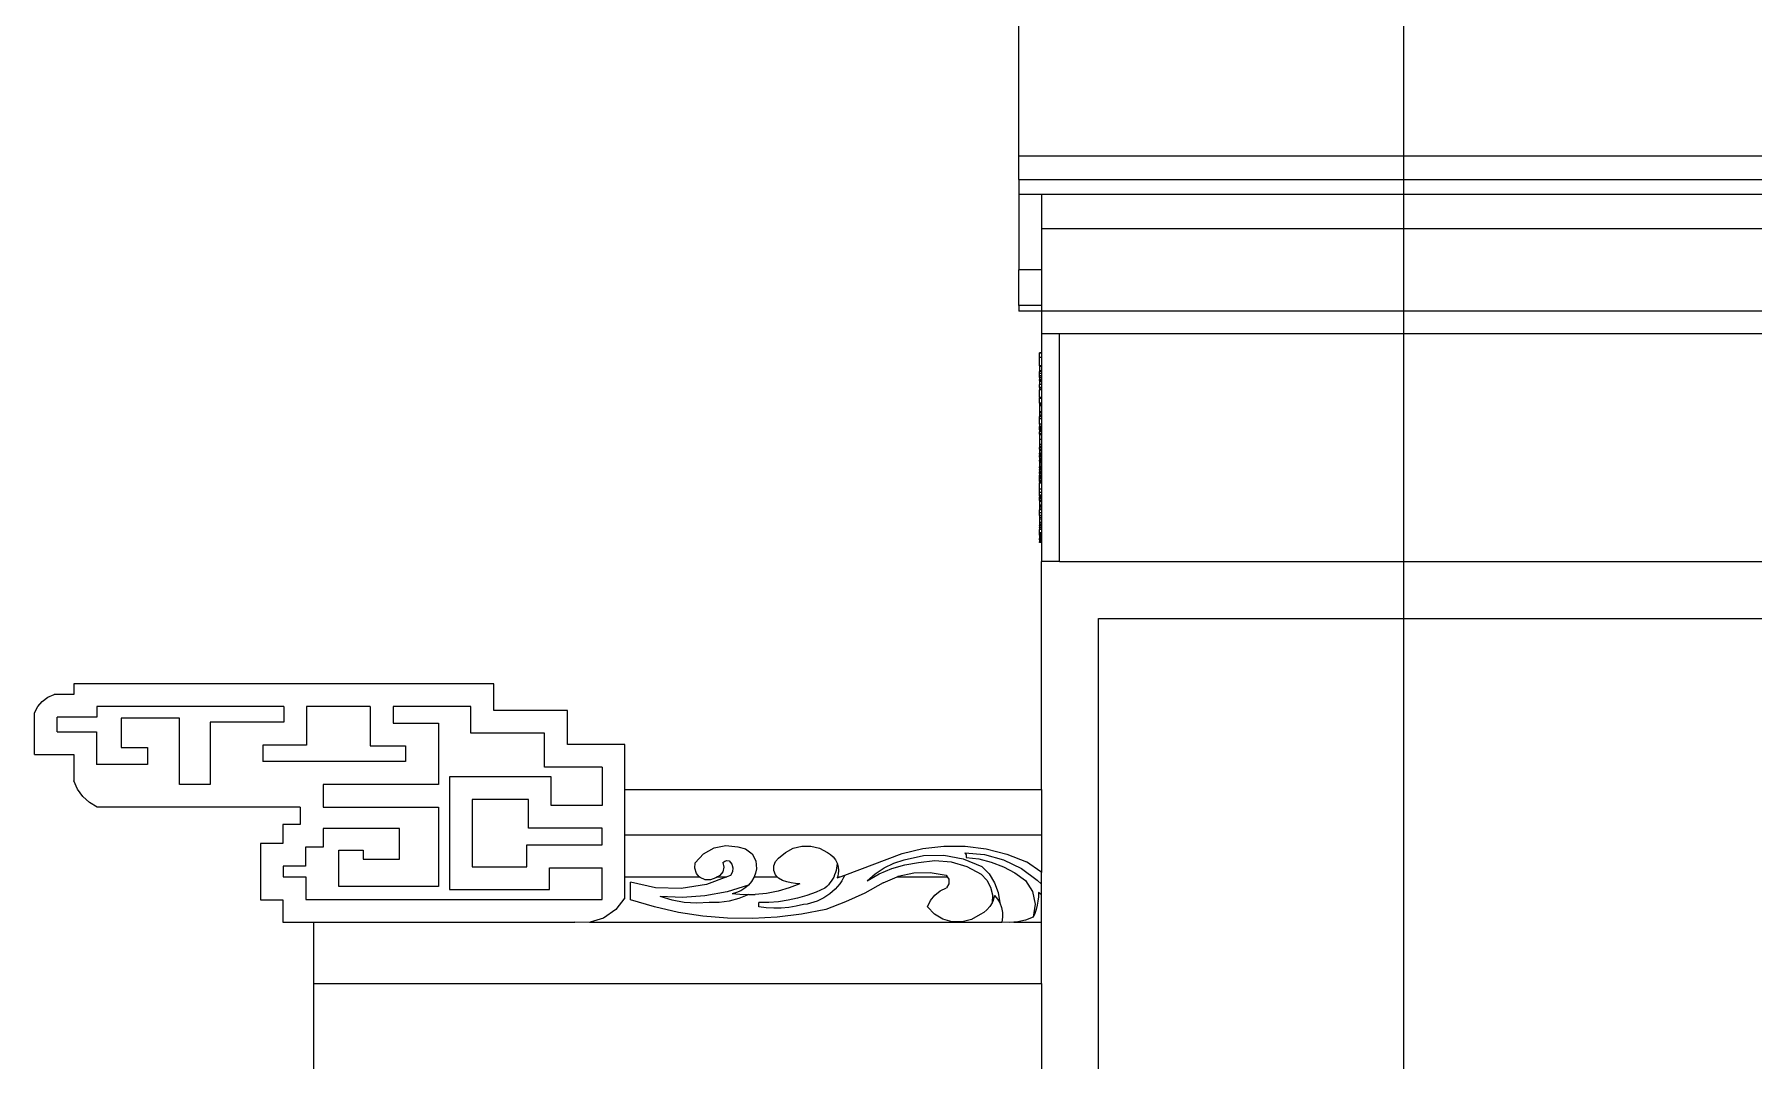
# Model space of a CAD drawing. Extents: x -24961 to 905641, y -154323 to 635957.
# Drawn here: x 392187 to 395204, y -110265 to -108465 of the extents above; entities that cross this region are included whole.
import ezdxf

# ---------------------------------------------------------------- set-up
doc = ezdxf.new("R2010")
doc.units = 0
doc.header["$LTSCALE"] = 1000
doc.header["$MEASUREMENT"] = 0
doc.layers.add('DOTE', color=1, linetype='Continuous')

msp = doc.modelspace()

# ---------------------------------------------------------------- linework, layer by layer
for p, q in [((393914.3, -108678.2), (393914.3, -108446.2)), ((393914.3, -108678.2), (395838, -108678.2)), ((393914.3, -108719.6), (393914.3, -108678.2)), ((393914.3, -108719.6), (395838, -108719.6)), ((393914.3, -108719.6), (393914.3, -108745.5)), ((393914.3, -108745.5), (393954.3, -108745.5)), ((393914.3, -108745.5), (393914.3, -108878.3)), ((393954.3, -108745.5), (393954.3, -108805.8)), ((393954.3, -108745.5), (395838, -108745.5)), ((393954.3, -108805.8), (395838, -108805.8)), ((393954.3, -108805.8), (393954.3, -108878.3)), ((393954.3, -108878.3), (393914.3, -108878.3)), ((393914.3, -108940.6), (393914.3, -108878.3)), ((393954.3, -108878.3), (393954.3, -108940.6)), ((393954.3, -108940.6), (393914.3, -108940.6)), ((393914.3, -108940.6), (393914.3, -108950.6)), ((393954.3, -108950.6), (393914.3, -108950.6)), ((393954.3, -108940.6), (393954.3, -108949.9)), ((393954.3, -108950.6), (393954.3, -108949.9)), ((393954.3, -108949.9), (395838, -108949.9)), ((393954.3, -108950.6), (393954.3, -108989.8)), ((393954.3, -108989.8), (393986, -108989.8)), ((393954.3, -108989.8), (393954.3, -109023.4)), ((393986, -109389.8), (393986, -108989.8)), ((393986, -108989.8), (395828.2, -108989.8)), ((393950.9, -109024), (393950.9, -109023.4)), ((393954.3, -109023.4), (393950.9, -109023.4)), ((393954.3, -109024), (393950.9, -109024)), ((393950.9, -109031.8), (393950.9, -109024)), ((393954.3, -109023.4), (393954.3, -109024)), ((393954.3, -109024), (393954.3, -109031.8)), ((393954.3, -109031.8), (393950.9, -109031.8)), ((393950.9, -109046.5), (393950.9, -109031.8)), ((393954.3, -109046.5), (393950.9, -109046.5)), ((393950.9, -109046.5), (393950.9, -109047.9)), ((393954.3, -109047.9), (393950.9, -109047.9)), ((393950.9, -109047.9), (393950.9, -109055.2)), ((393954.3, -109055.2), (393950.9, -109055.2)), ((393950.9, -109055.2), (393950.9, -109056.5)), ((393954.3, -109056.5), (393950.9, -109056.5)), ((393950.9, -109059.8), (393950.9, -109056.5)), ((393954.3, -109031.8), (393954.3, -109046.5)), ((393954.3, -109046.5), (393954.3, -109047.9)), ((393954.3, -109047.9), (393954.3, -109055.2)), ((393954.3, -109055.2), (393954.3, -109056.5)), ((393954.3, -109056.5), (393954.3, -109059.8)), ((393954.3, -109059.8), (393950.9, -109059.8)), ((393950.9, -109064), (393950.9, -109059.8)), ((393954.3, -109064), (393950.9, -109064)), ((393950.9, -109066.8), (393950.9, -109064)), ((393954.3, -109066.8), (393950.9, -109066.8)), ((393950.9, -109066.8), (393950.9, -109070.5)), ((393954.3, -109070.5), (393950.9, -109070.5)), ((393950.9, -109070.5), (393950.9, -109070.6)), ((393954.3, -109070.6), (393950.9, -109070.6)), ((393950.9, -109072.2), (393950.9, -109070.6)), ((393954.3, -109072.2), (393950.9, -109072.2)), ((393950.9, -109072.2), (393950.9, -109074.2)), ((393954.3, -109074.2), (393950.9, -109074.2)), ((393950.9, -109074.2), (393950.9, -109079.5)), ((393954.3, -109079.5), (393950.9, -109079.5)), ((393950.9, -109084.3), (393950.9, -109079.5)), ((393954.3, -109084.3), (393950.9, -109084.3)), ((393950.9, -109084.3), (393950.9, -109087.3)), ((393954.3, -109087.3), (393950.9, -109087.3)), ((393950.9, -109087.3), (393950.9, -109088.5)), ((393954.3, -109059.8), (393954.3, -109064)), ((393954.3, -109064), (393954.3, -109066.8)), ((393954.3, -109066.8), (393954.3, -109070.5)), ((393954.3, -109070.5), (393954.3, -109070.6)), ((393954.3, -109070.6), (393954.3, -109072.2)), ((393954.3, -109072.2), (393954.3, -109074.2)), ((393954.3, -109074.2), (393954.3, -109079.5)), ((393954.3, -109079.5), (393954.3, -109084.3)), ((393954.3, -109084.3), (393954.3, -109087.3)), ((393954.3, -109087.3), (393954.3, -109088.5)), ((393954.3, -109088.5), (393950.9, -109088.5)), ((393950.9, -109102.3), (393950.9, -109088.5)), ((393954.3, -109102.3), (393950.9, -109102.3)), ((393950.9, -109102.3), (393950.9, -109103.2)), ((393954.3, -109103.2), (393950.9, -109103.2)), ((393950.9, -109103.9), (393950.9, -109103.2)), ((393954.3, -109103.9), (393950.9, -109103.9)), ((393950.9, -109111.7), (393950.9, -109103.9)), ((393954.3, -109111.7), (393950.9, -109111.7)), ((393950.9, -109111.7), (393950.9, -109113.1)), ((393954.3, -109113.1), (393950.9, -109113.1)), ((393950.9, -109113.1), (393950.9, -109114.2)), ((393954.3, -109114.2), (393950.9, -109114.2)), ((393950.9, -109114.2), (393950.9, -109116.5)), ((393950.9, -109116.5), (393950.9, -109126.9)), ((393954.3, -109116.5), (393950.9, -109116.5)), ((393954.3, -109088.5), (393954.3, -109102.3)), ((393954.3, -109102.3), (393954.3, -109103.2)), ((393954.3, -109103.2), (393954.3, -109103.9)), ((393954.3, -109103.9), (393954.3, -109111.7)), ((393954.3, -109111.7), (393954.3, -109113.1)), ((393954.3, -109113.1), (393954.3, -109114.2)), ((393954.3, -109114.2), (393954.3, -109116.5)), ((393954.3, -109116.5), (393954.3, -109126.9)), ((393954.3, -109126.9), (393950.9, -109126.9)), ((393950.9, -109126.9), (393950.9, -109129.2)), ((393954.3, -109129.2), (393950.9, -109129.2)), ((393950.9, -109129.2), (393950.9, -109133.1)), ((393950.9, -109133.1), (393950.9, -109133.8)), ((393954.3, -109133.1), (393950.9, -109133.1)), ((393954.3, -109133.8), (393950.9, -109133.8)), ((393950.9, -109133.9), (393950.9, -109133.8)), ((393954.3, -109133.9), (393950.9, -109133.9)), ((393950.9, -109133.9), (393950.9, -109135.2)), ((393954.3, -109135.2), (393950.9, -109135.2)), ((393950.9, -109138.9), (393950.9, -109135.2)), ((393954.3, -109138.9), (393950.9, -109138.9)), ((393950.9, -109139.2), (393950.9, -109138.9)), ((393954.3, -109139.2), (393950.9, -109139.2)), ((393950.9, -109149.1), (393950.9, -109139.2)), ((393954.3, -109126.9), (393954.3, -109129.2)), ((393954.3, -109129.2), (393954.3, -109133.1)), ((393954.3, -109133.1), (393954.3, -109133.8)), ((393954.3, -109133.8), (393954.3, -109133.9)), ((393954.3, -109133.9), (393954.3, -109135.2)), ((393954.3, -109135.2), (393954.3, -109138.9)), ((393954.3, -109138.9), (393954.3, -109139.2)), ((393954.3, -109139.2), (393954.3, -109149.1)), ((393954.3, -109149.1), (393950.9, -109149.1)), ((393950.9, -109149.1), (393950.9, -109152.8)), ((393954.3, -109152.8), (393950.9, -109152.8)), ((393950.9, -109154), (393950.9, -109152.8)), ((393954.3, -109154), (393950.9, -109154)), ((393950.9, -109154), (393950.9, -109154.1)), ((393954.3, -109154.1), (393950.9, -109154.1)), ((393950.9, -109154.1), (393950.9, -109154.5)), ((393954.3, -109154.5), (393950.9, -109154.5)), ((393950.9, -109156.6), (393950.9, -109154.5)), ((393954.3, -109156.6), (393950.9, -109156.6)), ((393950.9, -109158.5), (393950.9, -109156.6)), ((393954.3, -109158.5), (393950.9, -109158.5)), ((393950.9, -109158.9), (393950.9, -109158.5)), ((393954.3, -109158.9), (393950.9, -109158.9)), ((393950.9, -109158.9), (393950.9, -109159.9)), ((393954.3, -109159.9), (393950.9, -109159.9)), ((393950.9, -109159.9), (393950.9, -109160.7)), ((393954.3, -109160.7), (393950.9, -109160.7)), ((393950.9, -109160.7), (393950.9, -109161.5)), ((393954.3, -109161.5), (393950.9, -109161.5)), ((393950.9, -109161.5), (393950.9, -109162.3)), ((393954.3, -109162.3), (393950.9, -109162.3)), ((393950.9, -109165.7), (393950.9, -109162.3)), ((393954.3, -109165.7), (393950.9, -109165.7)), ((393950.9, -109166.2), (393950.9, -109165.7)), ((393954.3, -109166.2), (393950.9, -109166.2)), ((393950.9, -109166.2), (393950.9, -109167.3)), ((393950.9, -109167.3), (393950.9, -109175.5)), ((393954.3, -109167.3), (393950.9, -109167.3)), ((393954.3, -109175.5), (393950.9, -109175.5)), ((393950.9, -109175.5), (393950.9, -109184.6)), ((393954.3, -109149.1), (393954.3, -109152.8)), ((393954.3, -109152.8), (393954.3, -109154)), ((393954.3, -109154), (393954.3, -109154.1)), ((393954.3, -109154.1), (393954.3, -109154.5)), ((393954.3, -109154.5), (393954.3, -109156.6)), ((393954.3, -109156.6), (393954.3, -109158.5)), ((393954.3, -109158.5), (393954.3, -109158.9)), ((393954.3, -109158.9), (393954.3, -109159.9)), ((393954.3, -109159.9), (393954.3, -109160.7)), ((393954.3, -109160.7), (393954.3, -109161.5)), ((393954.3, -109161.5), (393954.3, -109162.3)), ((393954.3, -109162.3), (393954.3, -109165.7)), ((393954.3, -109165.7), (393954.3, -109166.2)), ((393954.3, -109166.2), (393954.3, -109167.3)), ((393954.3, -109167.3), (393954.3, -109175.5)), ((393954.3, -109175.5), (393954.3, -109184.6)), ((393954.3, -109184.6), (393950.9, -109184.6)), ((393950.9, -109184.6), (393950.9, -109185.1)), ((393954.3, -109185.1), (393950.9, -109185.1)), ((393950.9, -109185.1), (393950.9, -109188.7)), ((393954.3, -109188.7), (393950.9, -109188.7)), ((393950.9, -109188.7), (393950.9, -109189.9)), ((393954.3, -109189.9), (393950.9, -109189.9)), ((393950.9, -109192.4), (393950.9, -109189.9)), ((393954.3, -109192.4), (393950.9, -109192.4)), ((393950.9, -109192.4), (393950.9, -109194.4)), ((393954.3, -109194.4), (393950.9, -109194.4)), ((393950.9, -109194.4), (393950.9, -109195.4)), ((393954.3, -109195.4), (393950.9, -109195.4)), ((393950.9, -109195.4), (393950.9, -109199.9)), ((393954.3, -109199.9), (393950.9, -109199.9)), ((393950.9, -109201.3), (393950.9, -109199.9)), ((393954.3, -109201.3), (393950.9, -109201.3)), ((393950.9, -109201.3), (393950.9, -109201.6)), ((393954.3, -109201.6), (393950.9, -109201.6)), ((393950.9, -109201.6), (393950.9, -109203.6)), ((393954.3, -109203.6), (393950.9, -109203.6)), ((393950.9, -109203.6), (393950.9, -109203.8)), ((393954.3, -109203.8), (393950.9, -109203.8)), ((393950.9, -109204.1), (393950.9, -109203.8)), ((393954.3, -109204.1), (393950.9, -109204.1)), ((393950.9, -109206.8), (393950.9, -109204.1)), ((393954.3, -109206.8), (393950.9, -109206.8)), ((393950.9, -109206.8), (393950.9, -109209.8)), ((393954.3, -109184.6), (393954.3, -109185.1)), ((393954.3, -109185.1), (393954.3, -109188.7)), ((393954.3, -109188.7), (393954.3, -109189.9)), ((393954.3, -109189.9), (393954.3, -109192.4)), ((393954.3, -109192.4), (393954.3, -109194.4)), ((393954.3, -109194.4), (393954.3, -109195.4)), ((393954.3, -109195.4), (393954.3, -109199.9)), ((393954.3, -109199.9), (393954.3, -109201.3)), ((393954.3, -109201.3), (393954.3, -109201.6)), ((393954.3, -109201.6), (393954.3, -109203.6)), ((393954.3, -109203.6), (393954.3, -109203.8)), ((393954.3, -109203.8), (393954.3, -109204.1)), ((393954.3, -109204.1), (393954.3, -109206.8)), ((393954.3, -109206.8), (393954.3, -109209.8)), ((393954.3, -109209.8), (393950.9, -109209.8)), ((393950.9, -109209.8), (393950.9, -109212.1)), ((393954.3, -109212.1), (393950.9, -109212.1)), ((393950.9, -109214), (393950.9, -109212.1)), ((393954.3, -109214), (393950.9, -109214)), ((393950.9, -109214), (393950.9, -109214.5)), ((393954.3, -109214.5), (393950.9, -109214.5)), ((393950.9, -109214.5), (393950.9, -109214.9)), ((393954.3, -109214.9), (393950.9, -109214.9)), ((393950.9, -109214.9), (393950.9, -109217.2)), ((393954.3, -109217.2), (393950.9, -109217.2)), ((393950.9, -109217.2), (393950.9, -109220.6)), ((393954.3, -109220.6), (393950.9, -109220.6)), ((393950.9, -109220.6), (393950.9, -109223.4)), ((393954.3, -109223.4), (393950.9, -109223.4)), ((393950.9, -109223.6), (393950.9, -109223.4)), ((393954.3, -109223.6), (393950.9, -109223.6)), ((393950.9, -109223.8), (393950.9, -109223.6)), ((393954.3, -109223.8), (393950.9, -109223.8)), ((393950.9, -109224), (393950.9, -109223.8)), ((393954.3, -109224), (393950.9, -109224)), ((393950.9, -109224.4), (393950.9, -109224)), ((393954.3, -109224.4), (393950.9, -109224.4)), ((393950.9, -109224.4), (393950.9, -109224.5)), ((393954.3, -109224.5), (393950.9, -109224.5)), ((393950.9, -109224.5), (393950.9, -109224.6)), ((393954.3, -109224.6), (393950.9, -109224.6)), ((393950.9, -109225.6), (393950.9, -109224.6)), ((393954.3, -109225.6), (393950.9, -109225.6)), ((393950.9, -109225.6), (393950.9, -109228)), ((393954.3, -109228), (393950.9, -109228)), ((393950.9, -109228), (393950.9, -109228.3)), ((393950.9, -109229.5), (393950.9, -109228.3)), ((393954.3, -109228.3), (393950.9, -109228.3)), ((393954.3, -109229.5), (393950.9, -109229.5)), ((393950.9, -109229.5), (393950.9, -109232.7)), ((393954.3, -109232.7), (393950.9, -109232.7)), ((393950.9, -109232.9), (393950.9, -109232.7)), ((393954.3, -109232.9), (393950.9, -109232.9)), ((393950.9, -109233.1), (393950.9, -109232.9)), ((393954.3, -109233.1), (393950.9, -109233.1)), ((393950.9, -109235.5), (393950.9, -109233.1)), ((393954.3, -109235.5), (393950.9, -109235.5)), ((393950.9, -109235.5), (393950.9, -109238.1)), ((393954.3, -109238.1), (393950.9, -109238.1)), ((393950.9, -109239.8), (393950.9, -109238.1)), ((393954.3, -109209.8), (393954.3, -109212.1)), ((393954.3, -109212.1), (393954.3, -109214)), ((393954.3, -109214), (393954.3, -109214.5)), ((393954.3, -109214.5), (393954.3, -109214.9)), ((393954.3, -109214.9), (393954.3, -109217.2)), ((393954.3, -109217.2), (393954.3, -109220.6)), ((393954.3, -109220.6), (393954.3, -109223.4)), ((393954.3, -109223.4), (393954.3, -109223.6)), ((393954.3, -109223.6), (393954.3, -109223.8)), ((393954.3, -109223.8), (393954.3, -109224)), ((393954.3, -109224), (393954.3, -109224.4)), ((393954.3, -109224.4), (393954.3, -109224.5)), ((393954.3, -109224.5), (393954.3, -109224.6)), ((393954.3, -109224.6), (393954.3, -109225.6)), ((393954.3, -109225.6), (393954.3, -109228)), ((393954.3, -109228), (393954.3, -109228.3)), ((393954.3, -109228.3), (393954.3, -109229.5)), ((393954.3, -109229.5), (393954.3, -109232.7)), ((393954.3, -109232.7), (393954.3, -109232.9)), ((393954.3, -109232.9), (393954.3, -109233.1)), ((393954.3, -109233.1), (393954.3, -109235.5)), ((393954.3, -109235.5), (393954.3, -109238.1)), ((393954.3, -109238.1), (393954.3, -109239.8)), ((393954.3, -109239.8), (393950.9, -109239.8)), ((393950.9, -109240.5), (393950.9, -109239.8)), ((393954.3, -109240.5), (393950.9, -109240.5)), ((393950.9, -109240.6), (393950.9, -109240.5)), ((393954.3, -109240.6), (393950.9, -109240.6)), ((393950.9, -109241.5), (393950.9, -109240.6)), ((393954.3, -109241.5), (393950.9, -109241.5)), ((393950.9, -109241.9), (393950.9, -109241.5)), ((393954.3, -109241.9), (393950.9, -109241.9)), ((393950.9, -109243.9), (393950.9, -109241.9)), ((393954.3, -109243.9), (393950.9, -109243.9)), ((393950.9, -109245.2), (393950.9, -109243.9)), ((393954.3, -109245.2), (393950.9, -109245.2)), ((393950.9, -109248.5), (393950.9, -109245.2)), ((393954.3, -109248.5), (393950.9, -109248.5)), ((393950.9, -109249.5), (393950.9, -109248.5)), ((393954.3, -109249.5), (393950.9, -109249.5)), ((393950.9, -109249.5), (393950.9, -109250.2)), ((393954.3, -109250.2), (393950.9, -109250.2)), ((393950.9, -109250.2), (393950.9, -109252)), ((393950.9, -109252.6), (393950.9, -109252)), ((393954.3, -109252), (393950.9, -109252)), ((393954.3, -109252.6), (393950.9, -109252.6)), ((393950.9, -109262.7), (393950.9, -109252.6)), ((393954.3, -109262.7), (393950.9, -109262.7)), ((393950.9, -109268.9), (393950.9, -109262.7)), ((393954.3, -109268.9), (393950.9, -109268.9)), ((393950.9, -109273.3), (393950.9, -109268.9)), ((393954.3, -109239.8), (393954.3, -109240.5)), ((393954.3, -109240.5), (393954.3, -109240.6)), ((393954.3, -109240.6), (393954.3, -109241.5)), ((393954.3, -109241.5), (393954.3, -109241.9)), ((393954.3, -109241.9), (393954.3, -109243.9)), ((393954.3, -109243.9), (393954.3, -109245.2)), ((393954.3, -109245.2), (393954.3, -109248.5)), ((393954.3, -109248.5), (393954.3, -109249.5)), ((393954.3, -109249.5), (393954.3, -109250.2)), ((393954.3, -109250.2), (393954.3, -109252)), ((393954.3, -109252), (393954.3, -109252.6)), ((393954.3, -109252.6), (393954.3, -109262.7)), ((393954.3, -109262.7), (393954.3, -109268.9)), ((393954.3, -109268.9), (393954.3, -109273.3)), ((393954.3, -109273.3), (393950.9, -109273.3)), ((393950.9, -109274.7), (393950.9, -109273.3)), ((393954.3, -109274.7), (393950.9, -109274.7)), ((393950.9, -109274.7), (393950.9, -109276.2)), ((393954.3, -109276.2), (393950.9, -109276.2)), ((393950.9, -109278.7), (393950.9, -109276.2)), ((393954.3, -109278.7), (393950.9, -109278.7)), ((393950.9, -109279.3), (393950.9, -109278.7)), ((393954.3, -109279.3), (393950.9, -109279.3)), ((393950.9, -109282.1), (393950.9, -109279.3)), ((393954.3, -109282.1), (393950.9, -109282.1)), ((393950.9, -109282.5), (393950.9, -109282.1)), ((393954.3, -109282.5), (393950.9, -109282.5)), ((393950.9, -109282.5), (393950.9, -109283.1)), ((393954.3, -109283.1), (393950.9, -109283.1)), ((393950.9, -109283.1), (393950.9, -109284.4)), ((393954.3, -109284.4), (393950.9, -109284.4)), ((393950.9, -109284.4), (393950.9, -109291.2)), ((393954.3, -109291.2), (393950.9, -109291.2)), ((393950.9, -109291.2), (393950.9, -109293.2)), ((393954.3, -109293.2), (393950.9, -109293.2)), ((393950.9, -109293.2), (393950.9, -109296.2)), ((393954.3, -109296.2), (393950.9, -109296.2)), ((393950.9, -109296.2), (393950.9, -109299.1)), ((393954.3, -109299.1), (393950.9, -109299.1)), ((393950.9, -109299.2), (393950.9, -109299.1)), ((393954.3, -109299.2), (393950.9, -109299.2)), ((393950.9, -109304.6), (393950.9, -109299.2)), ((393954.3, -109273.3), (393954.3, -109274.7)), ((393954.3, -109274.7), (393954.3, -109276.2)), ((393954.3, -109276.2), (393954.3, -109278.7)), ((393954.3, -109278.7), (393954.3, -109279.3)), ((393954.3, -109279.3), (393954.3, -109282.1)), ((393954.3, -109282.1), (393954.3, -109282.5)), ((393954.3, -109282.5), (393954.3, -109283.1)), ((393954.3, -109283.1), (393954.3, -109284.4)), ((393954.3, -109284.4), (393954.3, -109291.2)), ((393954.3, -109291.2), (393954.3, -109293.2)), ((393954.3, -109293.2), (393954.3, -109296.2)), ((393954.3, -109296.2), (393954.3, -109299.1)), ((393954.3, -109299.1), (393954.3, -109299.2)), ((393954.3, -109299.2), (393954.3, -109304.6)), ((393954.3, -109304.6), (393950.9, -109304.6)), ((393950.9, -109309.2), (393950.9, -109304.6)), ((393954.3, -109309.2), (393950.9, -109309.2)), ((393950.9, -109309.2), (393950.9, -109312.6)), ((393954.3, -109312.6), (393950.9, -109312.6)), ((393950.9, -109312.6), (393950.9, -109315.3)), ((393954.3, -109315.3), (393950.9, -109315.3)), ((393950.9, -109315.5), (393950.9, -109315.3)), ((393950.9, -109315.5), (393950.9, -109321.1)), ((393954.3, -109315.5), (393950.9, -109315.5)), ((393954.3, -109321.1), (393950.9, -109321.1)), ((393950.9, -109321.1), (393950.9, -109322.1)), ((393954.3, -109322.1), (393950.9, -109322.1)), ((393950.9, -109322.1), (393950.9, -109325)), ((393954.3, -109325), (393950.9, -109325)), ((393950.9, -109325), (393950.9, -109325.9)), ((393954.3, -109325.9), (393950.9, -109325.9)), ((393950.9, -109326.7), (393950.9, -109325.9)), ((393954.3, -109326.7), (393950.9, -109326.7)), ((393950.9, -109326.7), (393950.9, -109329.3)), ((393954.3, -109329.3), (393950.9, -109329.3)), ((393950.9, -109330.2), (393950.9, -109329.3)), ((393954.3, -109304.6), (393954.3, -109309.2)), ((393954.3, -109309.2), (393954.3, -109312.6)), ((393954.3, -109312.6), (393954.3, -109315.3)), ((393954.3, -109315.3), (393954.3, -109315.5)), ((393954.3, -109315.5), (393954.3, -109321.1)), ((393954.3, -109321.1), (393954.3, -109322.1)), ((393954.3, -109322.1), (393954.3, -109325)), ((393954.3, -109325), (393954.3, -109325.9)), ((393954.3, -109325.9), (393954.3, -109326.7)), ((393954.3, -109326.7), (393954.3, -109329.3)), ((393954.3, -109329.3), (393954.3, -109330.2)), ((393954.3, -109330.2), (393950.9, -109330.2)), ((393950.9, -109330.2), (393950.9, -109330.8)), ((393954.3, -109330.8), (393950.9, -109330.8)), ((393950.9, -109330.8), (393950.9, -109333.5)), ((393954.3, -109333.5), (393950.9, -109333.5)), ((393950.9, -109333.5), (393950.9, -109333.7)), ((393954.3, -109333.7), (393950.9, -109333.7)), ((393950.9, -109339.5), (393950.9, -109333.7)), ((393954.3, -109339.5), (393950.9, -109339.5)), ((393950.9, -109342.1), (393950.9, -109339.5)), ((393954.3, -109342.1), (393950.9, -109342.1)), ((393950.9, -109343.8), (393950.9, -109342.1)), ((393954.3, -109343.8), (393950.9, -109343.8)), ((393950.9, -109343.8), (393950.9, -109344.7)), ((393954.3, -109344.7), (393950.9, -109344.7)), ((393950.9, -109344.7), (393950.9, -109347.1)), ((393954.3, -109347.1), (393950.9, -109347.1)), ((393950.9, -109347.1), (393950.9, -109349.4)), ((393954.3, -109349.4), (393950.9, -109349.4)), ((393950.9, -109352), (393950.9, -109349.4)), ((393954.3, -109352), (393950.9, -109352)), ((393950.9, -109352), (393950.9, -109353.9)), ((393954.3, -109353.9), (393950.9, -109353.9)), ((393954.3, -109353.9), (393950.9, -109353.9)), ((393950.9, -109353.9), (393950.9, -109353.9)), ((393950.9, -109353.9), (393950.9, -109355.1)), ((393950.9, -109356.7), (393950.9, -109355.1)), ((393954.3, -109355.1), (393950.9, -109355.1)), ((393954.3, -109356.7), (393950.9, -109356.7)), ((393954.3, -109330.2), (393954.3, -109330.8)), ((393954.3, -109330.8), (393954.3, -109333.5)), ((393954.3, -109333.5), (393954.3, -109333.7)), ((393954.3, -109333.7), (393954.3, -109339.5)), ((393954.3, -109339.5), (393954.3, -109342.1)), ((393954.3, -109342.1), (393954.3, -109343.8)), ((393954.3, -109343.8), (393954.3, -109344.7)), ((393954.3, -109344.7), (393954.3, -109347.1)), ((393954.3, -109347.1), (393954.3, -109349.4)), ((393954.3, -109349.4), (393954.3, -109352)), ((393954.3, -109352), (393954.3, -109353.9)), ((393954.3, -109353.9), (393954.3, -109353.9)), ((393954.3, -109353.9), (393954.3, -109355.1)), ((393954.3, -109355.1), (393954.3, -109356.7)), ((393954.3, -109356.7), (393954.3, -109389.8)), ((393986, -109389.8), (393954.3, -109389.8)), ((393954.3, -109789.6), (393954.3, -109389.8)), ((393986, -109389.8), (395828.2, -109389.8)), ((394054.3, -111173.8), (394054.3, -109489.8)), ((394054.3, -109489.8), (395731.5, -109489.8)), ((392200.6, -109635.1), (392210.5, -109627.9)), ((392210.5, -109627.9), (392221.6, -109623)), ((392256.3, -109623), (392221.6, -109623)), ((392256.3, -109604.1), (392256.3, -109623)), ((392993, -109604.1), (392256.3, -109604.1)), ((392993, -109651), (392993, -109604.1)), ((392186.9, -109655.1), (392192.7, -109644.3)), ((392186.9, -109728.4), (392186.9, -109655.1)), ((392192.7, -109644.3), (392200.6, -109635.1)), ((392624.7, -109644.1), (392296.3, -109644.1)), ((392296.3, -109644.1), (392296.3, -109663)), ((392624.7, -109644.1), (392624.7, -109671.8)), ((392776.3, -109644.1), (392664.7, -109644.1)), ((392664.7, -109644.1), (392664.7, -109711.8)), ((392776.3, -109644.1), (392776.3, -109713.4)), ((392953, -109644.1), (392816.3, -109644.1)), ((392816.3, -109644.1), (392816.3, -109673.4)), ((392953, -109691), (392953, -109644.1)), ((393122.2, -109651), (392993, -109651)), ((393122.2, -109710.6), (393122.2, -109651)), ((392226.9, -109688.4), (392226.9, -109663)), ((392296.3, -109663), (392226.9, -109663)), ((392226.9, -109688.4), (392295.9, -109688.4)), ((392295.9, -109688.4), (392295.9, -109745.9)), ((392441.7, -109664.5), (392339.3, -109664.5)), ((392339.3, -109664.5), (392339.3, -109716)), ((392441.7, -109780.9), (392441.7, -109664.5)), ((392624.7, -109671.8), (392495.6, -109671.8)), ((392495.6, -109671.8), (392495.6, -109780.9)), ((392816.3, -109673.4), (392896.3, -109673.4)), ((392896.3, -109673.4), (392896.3, -109780.9)), ((393082.2, -109691), (392953, -109691)), ((393082.2, -109750.6), (393082.2, -109691)), ((392339.3, -109716), (392385.4, -109716)), ((392385.4, -109716), (392385.4, -109745.9)), ((392664.7, -109711.8), (392587.6, -109711.8)), ((392587.6, -109711.8), (392587.6, -109740.9)), ((392776.3, -109713.4), (392838, -109713.4)), ((392838, -109713.4), (392838, -109740.9)), ((393223.1, -109710.6), (393122.2, -109710.6)), ((393223.1, -109789.6), (393223.1, -109710.6)), ((392186.9, -109728.4), (392255.9, -109728.4)), ((392255.9, -109728.4), (392255.9, -109774.6)), ((392385.4, -109745.9), (392295.9, -109745.9)), ((392838, -109740.9), (392587.6, -109740.9)), ((393183.1, -109750.6), (393082.2, -109750.6)), ((393183.1, -109750.6), (393183.1, -109817.7)), ((392262.5, -109789), (392255.9, -109774.6)), ((392495.6, -109780.9), (392441.7, -109780.9)), ((392896.3, -109780.9), (392693.4, -109780.9)), ((392693.4, -109780.9), (392693.4, -109820.9)), ((393093.9, -109767.5), (392915.4, -109767.5)), ((392915.4, -109767.5), (392915.4, -109965.3)), ((393093.9, -109817.7), (393093.9, -109767.5)), ((392271.9, -109801.9), (392262.5, -109789)), ((392283.6, -109812.6), (392271.9, -109801.9)), ((393053.9, -109807.5), (392955.4, -109807.5)), ((392955.4, -109807.5), (392955.4, -109925.3)), ((393053.9, -109857.7), (393053.9, -109807.5)), ((393223.1, -109789.6), (393954.3, -109789.6)), ((393223.1, -109869.4), (393223.1, -109789.6)), ((393954.3, -109789.6), (393954.3, -109869.4)), ((392297.1, -109820.9), (392283.6, -109812.6)), ((392653.4, -109820.9), (392297.1, -109820.9)), ((392653.4, -109820.9), (392653.4, -109851.2)), ((392693.4, -109820.9), (392896.3, -109820.9)), ((392896.3, -109820.9), (392896.3, -109959.7)), ((393183.1, -109817.7), (393093.9, -109817.7)), ((392622.8, -109851.2), (392622.8, -109884.4)), ((392653.4, -109851.2), (392622.8, -109851.2)), ((392827.7, -109858.3), (392693.4, -109858.3)), ((392693.4, -109858.3), (392693.4, -109891.2)), ((392827.7, -109912), (392827.7, -109858.3)), ((393183.1, -109857.7), (393053.9, -109857.7)), ((393183.1, -109887.1), (393183.1, -109857.7)), ((393223.1, -109869.4), (393954.3, -109869.4)), ((393223.1, -109942.9), (393223.1, -109869.4)), ((393954.3, -109869.4), (393954.3, -109935.1)), ((392583.7, -109884.4), (392583.7, -109983.2)), ((392622.8, -109884.4), (392583.7, -109884.4)), ((392693.4, -109891.2), (392662.8, -109891.2)), ((392662.8, -109891.2), (392662.8, -109924.4)), ((392721.3, -109959.7), (392721.3, -109896.2)), ((392721.3, -109896.2), (392763.8, -109896.2)), ((392763.8, -109896.2), (392763.8, -109912)), ((393051.1, -109887.1), (393183.1, -109887.1)), ((393051.1, -109925.3), (393051.1, -109887.1)), ((393346.6, -109918.2), (393361, -109902.6)), ((393361, -109902.6), (393379.5, -109892.1)), ((393379.5, -109892.1), (393400.3, -109888)), ((393400.3, -109888), (393421.4, -109890.6)), ((393421.4, -109890.6), (393435, -109893.9)), ((393435, -109893.9), (393446.2, -109902.4)), ((393446.2, -109902.4), (393452.9, -109914.7)), ((393492.8, -109910.3), (393504.7, -109900.1)), ((393504.7, -109900.1), (393518.6, -109892.9)), ((393518.6, -109892.9), (393533.8, -109889.3)), ((393533.8, -109889.3), (393549.4, -109889.3)), ((393549.4, -109889.3), (393564.6, -109892.9)), ((393564.6, -109892.9), (393578.5, -109900.1)), ((393578.5, -109900.1), (393584, -109903.6)), ((393609.1, -109939.8), (393709.6, -109902.3)), ((393709.6, -109902.3), (393745.8, -109893.5)), ((393745.8, -109893.5), (393782.8, -109889.2)), ((393782.8, -109889.2), (393820.1, -109889.4)), ((393819.8, -109900.8), (393821.9, -109904.6)), ((393819.8, -109900.8), (393854.3, -109903.9)), ((393820.1, -109889.4), (393857, -109894.1)), ((393857, -109894.1), (393893.2, -109903.3)), ((392662.8, -109924.4), (392623.7, -109924.4)), ((392623.7, -109924.4), (392623.7, -109943.2)), ((392763.8, -109912), (392827.7, -109912)), ((392955.4, -109925.3), (393051.1, -109925.3)), ((393091.1, -109965.3), (393091.1, -109927.1)), ((393091.1, -109927.1), (393183.1, -109927.1)), ((393183.1, -109982.6), (393183.1, -109927.1)), ((393345.6, -109927.9), (393346.6, -109918.2)), ((393348.6, -109937.1), (393345.6, -109927.9)), ((393395, -109917.8), (393398.3, -109915.4)), ((393395, -109917.8), (393396.8, -109926)), ((393396.8, -109926), (393395, -109934.2)), ((393398.3, -109915.4), (393402.2, -109914.4)), ((393402.2, -109914.4), (393406.2, -109915)), ((393406.2, -109915), (393410.7, -109920.5)), ((393410.7, -109920.5), (393412.6, -109927.3)), ((393412.6, -109927.3), (393411.8, -109934.4)), ((393454.1, -109928.7), (393452.3, -109936.7)), ((393452.9, -109914.7), (393454.1, -109928.7)), ((393484.5, -109923.8), (393487.4, -109916.3)), ((393484.5, -109931.9), (393484.5, -109923.8)), ((393487.3, -109939.4), (393484.5, -109931.9)), ((393487.4, -109916.3), (393492.8, -109910.3)), ((393584, -109903.6), (393588.7, -109908.1)), ((393588.7, -109908.1), (393592.6, -109913.4)), ((393592.6, -109913.4), (393595.4, -109919.3)), ((393593.7, -109931.6), (393592.6, -109935.6)), ((393594.6, -109927.5), (393593.7, -109931.6)), ((393595.2, -109923.4), (393594.6, -109927.5)), ((393595.4, -109919.3), (393595.2, -109923.4)), ((393595.4, -109919.3), (393597.2, -109925.6)), ((393597.2, -109925.6), (393597.8, -109932.1)), ((393597.8, -109932.1), (393597.2, -109938.6)), ((393662.4, -109937.7), (393678.1, -109927.2)), ((393669.2, -109938), (393691.3, -109928.4)), ((393678.1, -109927.2), (393695, -109919)), ((393691.3, -109928.4), (393714.5, -109921.7)), ((393695, -109919), (393713, -109913.2)), ((393713, -109913.2), (393747.3, -109905.3)), ((393714.5, -109921.7), (393738.3, -109917.8)), ((393738.3, -109917.8), (393766.8, -109914.2)), ((393747.3, -109905.3), (393782.5, -109904.7)), ((393766.8, -109914.2), (393795.5, -109916.5)), ((393782.5, -109904.7), (393817, -109911.2)), ((393795.5, -109916.5), (393823, -109924.8)), ((393817, -109911.2), (393849.6, -109924.6)), ((393821.9, -109904.6), (393821.9, -109909)), ((393821.9, -109909), (393844.3, -109911.7)), ((393823, -109924.8), (393848.2, -109938.6)), ((393844.3, -109911.7), (393866.1, -109917.2)), ((393849.6, -109924.6), (393862.1, -109937.9)), ((393854.3, -109903.9), (393887.7, -109913.3)), ((393866.1, -109917.2), (393887.2, -109925.2)), ((393887.2, -109925.2), (393907.1, -109935.7)), ((393887.7, -109913.3), (393918.8, -109928.4)), ((393893.2, -109903.3), (393927.9, -109916.8)), ((393918.8, -109928.4), (393946.7, -109948.9)), ((393953, -109934.5), (393927.9, -109916.8)), ((392623.7, -109943.2), (392663.1, -109943.2)), ((392663.1, -109943.2), (392663.1, -109982.6)), ((392896.3, -109959.7), (392721.3, -109959.7)), ((393223.1, -109942.9), (393353.7, -109942.9)), ((393223.1, -109980), (393223.1, -109942.9)), ((393277, -109962.5), (393233.2, -109952.6)), ((393233.2, -109983.5), (393233.2, -109952.6)), ((393321.9, -109963.7), (393277, -109962.5)), ((393366.2, -109956.3), (393321.9, -109963.7)), ((393353.7, -109942.9), (393348.6, -109937.1)), ((393355, -109944.4), (393353.7, -109942.9)), ((393363.9, -109948.4), (393355, -109944.4)), ((393373.6, -109948.5), (393363.9, -109948.4)), ((393401.9, -109942.9), (393366.2, -109956.3)), ((393382.5, -109944.7), (393373.6, -109948.5)), ((393385.9, -109942.9), (393382.5, -109944.7)), ((393389.9, -109940.8), (393385.9, -109942.9)), ((393385.9, -109942.9), (393401.9, -109942.9)), ((393395, -109934.2), (393389.9, -109940.8)), ((393408.2, -109940.5), (393401.9, -109942.9)), ((393439.9, -109957.7), (393402.3, -109969.3)), ((393411.8, -109934.4), (393408.2, -109940.5)), ((393433.7, -109963.1), (393426.8, -109967.4)), ((393439.9, -109957.7), (393433.7, -109963.1)), ((393445.1, -109951.4), (393439.9, -109957.7)), ((393449.3, -109944.3), (393445.1, -109951.4)), ((393449.9, -109942.9), (393449.3, -109944.3)), ((393452.3, -109936.7), (393449.9, -109942.9)), ((393449.9, -109942.9), (393490.4, -109942.9)), ((393490.4, -109942.9), (393487.3, -109939.4)), ((393492.7, -109945.5), (393490.4, -109942.9)), ((393511.3, -109962.5), (393491.8, -109968.2)), ((393499.9, -109949.2), (393492.7, -109945.5)), ((393507.3, -109951.5), (393499.9, -109949.2)), ((393514.8, -109953.3), (393507.3, -109951.5)), ((393530.1, -109955), (393511.3, -109962.5)), ((393522.4, -109954.5), (393514.8, -109953.3)), ((393530.1, -109955), (393522.4, -109954.5)), ((393574.1, -109962.7), (393558.6, -109969.7)), ((393577.3, -109959.9), (393574.1, -109962.7)), ((393580.2, -109956.9), (393577.3, -109959.9)), ((393582.8, -109953.8), (393580.2, -109956.9)), ((393585.3, -109950.4), (393582.8, -109953.8)), ((393587.5, -109946.9), (393585.3, -109950.4)), ((393589.5, -109943.3), (393587.5, -109946.9)), ((393591.2, -109939.5), (393589.5, -109943.3)), ((393592.6, -109935.6), (393591.2, -109939.5)), ((393596.1, -109959.9), (393591.9, -109964.5)), ((393596.1, -109942.9), (393595.5, -109944.9)), ((393595.5, -109944.9), (393600.9, -109942.9)), ((393597.2, -109938.6), (393596.1, -109942.9)), ((393596.1, -109942.9), (393600.9, -109942.9)), ((393600, -109955), (393596.1, -109959.9)), ((393603.6, -109949.8), (393600, -109955)), ((393600.9, -109942.9), (393609.1, -109939.8)), ((393606.8, -109944.4), (393603.6, -109949.8)), ((393609.1, -109939.8), (393606.8, -109944.4)), ((393676.4, -109953.5), (393644, -109971.5)), ((393648.3, -109950.2), (393662.4, -109937.7)), ((393648.3, -109950.2), (393669.2, -109938)), ((393676.4, -109953.5), (393700.7, -109942.9)), ((393700.7, -109942.9), (393702.5, -109942.1)), ((393700.7, -109942.9), (393788.7, -109942.9)), ((393702.5, -109942.1), (393730.3, -109935.9)), ((393730.3, -109935.9), (393758.7, -109935.2)), ((393758.7, -109935.2), (393786.8, -109940)), ((393776.3, -109967.4), (393787.2, -109962)), ((393786.8, -109940), (393788.7, -109942.9)), ((393791.5, -109955), (393787.2, -109962)), ((393788.7, -109942.9), (393791.3, -109946.8)), ((393791.3, -109946.8), (393791.5, -109955)), ((393848.2, -109938.6), (393858, -109948.7)), ((393858, -109948.7), (393864.8, -109961)), ((393862.1, -109937.9), (393871.8, -109953.4)), ((393864.8, -109961), (393868, -109974.7)), ((393871.8, -109953.4), (393878.1, -109970.5)), ((393907.1, -109935.7), (393925.9, -109949.2)), ((393925.9, -109949.2), (393938.5, -109968.6)), ((393954.3, -109955.9), (393946.7, -109948.9)), ((393954.3, -109935.1), (393953, -109934.5)), ((393954.3, -109955.9), (393954.3, -109935.1)), ((393954.3, -109974.6), (393954.3, -109955.9)), ((392583.7, -109983.2), (392623.1, -109983.2)), ((392623.1, -109983.2), (392623.1, -110022.6)), ((392663.1, -109982.6), (393183.1, -109982.6)), ((392915.4, -109965.3), (393091.1, -109965.3)), ((393223.1, -109980), (393207.2, -110000.5)), ((393274.8, -109995.9), (393233.2, -109983.5)), ((393305.9, -109983.9), (393285.1, -109977.3)), ((393324.4, -109979.2), (393285.1, -109977.3)), ((393327.3, -109987.9), (393305.9, -109983.9)), ((393363.6, -109976.5), (393324.4, -109979.2)), ((393349.1, -109989.4), (393327.3, -109987.9)), ((393370.9, -109988.2), (393349.1, -109989.4)), ((393402.3, -109969.3), (393363.6, -109976.5)), ((393388.7, -109987.9), (393370.9, -109988.2)), ((393406.2, -109985.5), (393388.7, -109987.9)), ((393423.3, -109981), (393406.2, -109985.5)), ((393419.2, -109970.6), (393411.3, -109972.6)), ((393431.5, -109974.3), (393411.3, -109972.6)), ((393426.8, -109967.4), (393419.2, -109970.6)), ((393440.4, -109974.2), (393423.3, -109981)), ((393440.4, -109974.2), (393431.5, -109974.3)), ((393440.4, -109974.2), (393451.7, -109974.1)), ((393471.9, -109972.1), (393451.7, -109974.1)), ((393458.2, -109995.7), (393458.4, -109988.1)), ((393475.5, -109987.9), (393458.4, -109988.1)), ((393491.8, -109968.2), (393471.9, -109972.1)), ((393492.6, -109986.6), (393475.5, -109987.9)), ((393509.5, -109984.1), (393492.6, -109986.6)), ((393526.1, -109980.4), (393509.5, -109984.1)), ((393536.5, -109991.7), (393523.7, -109994.6)), ((393542.5, -109975.6), (393526.1, -109980.4)), ((393542.7, -109990.8), (393536.5, -109991.7)), ((393558.6, -109969.7), (393542.5, -109975.6)), ((393548.9, -109989.4), (393542.7, -109990.8)), ((393554.9, -109987.7), (393548.9, -109989.4)), ((393560.8, -109985.5), (393554.9, -109987.7)), ((393566.5, -109982.9), (393560.8, -109985.5)), ((393572.1, -109979.9), (393566.5, -109982.9)), ((393577.4, -109976.6), (393572.1, -109979.9)), ((393610.5, -109987.1), (393575.9, -110000.4)), ((393582.5, -109972.9), (393577.4, -109976.6)), ((393587.4, -109968.9), (393582.5, -109972.9)), ((393591.9, -109964.5), (393587.4, -109968.9)), ((393644, -109971.5), (393610.5, -109987.1)), ((393754.4, -109995.8), (393759.5, -109984.8)), ((393759.5, -109984.8), (393766.9, -109975.1)), ((393766.9, -109975.1), (393776.3, -109967.4)), ((393867.4, -109988.8), (393863.4, -109995.1)), ((393868, -109974.7), (393867.4, -109988.8)), ((393869.3, -109984.5), (393867.4, -109988.8)), ((393870.7, -109980.1), (393869.3, -109984.5)), ((393871.8, -109975.6), (393870.7, -109980.1)), ((393871.8, -109975.6), (393875.2, -109979.6)), ((393875.2, -109979.6), (393878.2, -109984)), ((393878.1, -109970.5), (393880.8, -109988.6)), ((393878.2, -109984), (393880.8, -109988.6)), ((393880.8, -109988.6), (393883.9, -109996.7)), ((393938.5, -109968.6), (393943.2, -109991.2)), ((393943.2, -109991.2), (393939.4, -110014)), ((393946.5, -109992.9), (393944.6, -110000.1)), ((393947.9, -109985.5), (393946.5, -109992.9)), ((393948.8, -109978.1), (393947.9, -109985.5)), ((393949.1, -109970.6), (393948.8, -109978.1)), ((393954.3, -109974.6), (393949.1, -109970.6)), ((393954.3, -110022.6), (393954.3, -109974.6)), ((392623.1, -110022.6), (392677.1, -110022.6)), ((392677.1, -110022.6), (393135, -110022.6)), ((392677.1, -110130.2), (392677.1, -110022.6)), ((393161, -110022.9), (393135, -110022.6)), ((393161.9, -110022.6), (393161, -110022.9)), ((393185.8, -110015.3), (393161.9, -110022.6)), ((393161.9, -110022.6), (393884.6, -110022.6)), ((393207.2, -110000.5), (393185.8, -110015.3)), ((393317.2, -110005.5), (393274.8, -109995.9)), ((393360.1, -110012.1), (393317.2, -110005.5)), ((393403.4, -110015.7), (393360.1, -110012.1)), ((393446.8, -110016.3), (393403.4, -110015.7)), ((393490.2, -110014), (393446.8, -110016.3)), ((393471.3, -109997.2), (393458.2, -109995.7)), ((393484.4, -109997.9), (393471.3, -109997.2)), ((393497.6, -109997.7), (393484.4, -109997.9)), ((393533.3, -110008.7), (393490.2, -110014)), ((393510.7, -109996.6), (393497.6, -109997.7)), ((393523.7, -109994.6), (393510.7, -109996.6)), ((393575.9, -110000.4), (393533.3, -110008.7)), ((393766.3, -110008.3), (393754.4, -109995.8)), ((393781, -110017.2), (393766.3, -110008.3)), ((393797.5, -110022), (393781, -110017.2)), ((393814.7, -110022.2), (393797.5, -110022)), ((393831.4, -110017.9), (393814.7, -110022.2)), ((393846.3, -110009.3), (393831.4, -110017.9)), ((393852.7, -110005.5), (393846.3, -110009.3)), ((393858.5, -110000.8), (393852.7, -110005.5)), ((393863.4, -109995.1), (393858.5, -110000.8)), ((393883.9, -109996.7), (393885.6, -110005.3)), ((393885.9, -110014), (393884.6, -110022.6)), ((393898.6, -110023.2), (393884.6, -110022.6)), ((393885.6, -110005.3), (393885.9, -110014)), ((393905.4, -110022.6), (393898.6, -110023.2)), ((393912.6, -110022), (393905.4, -110022.6)), ((393905.4, -110022.6), (393954.3, -110022.6)), ((393926.2, -110018.9), (393912.6, -110022)), ((393939.4, -110014), (393926.2, -110018.9)), ((393942.2, -110007.2), (393939.4, -110014)), ((393944.6, -110000.1), (393942.2, -110007.2)), ((393954.3, -110130.2), (393954.3, -110022.6)), ((392677.1, -110130.2), (393954.3, -110130.2)), ((392677.1, -110362.2), (392677.1, -110130.2)), ((393954.3, -110130.2), (393954.3, -110362.2))]:
    msp.add_line(p, q)
at = {"layer": 'DOTE'}
msp.add_line((394589.7, -120690.5), (394589.7, -97435), dxfattribs=at)

doc.saveas('drawing.dxf')
